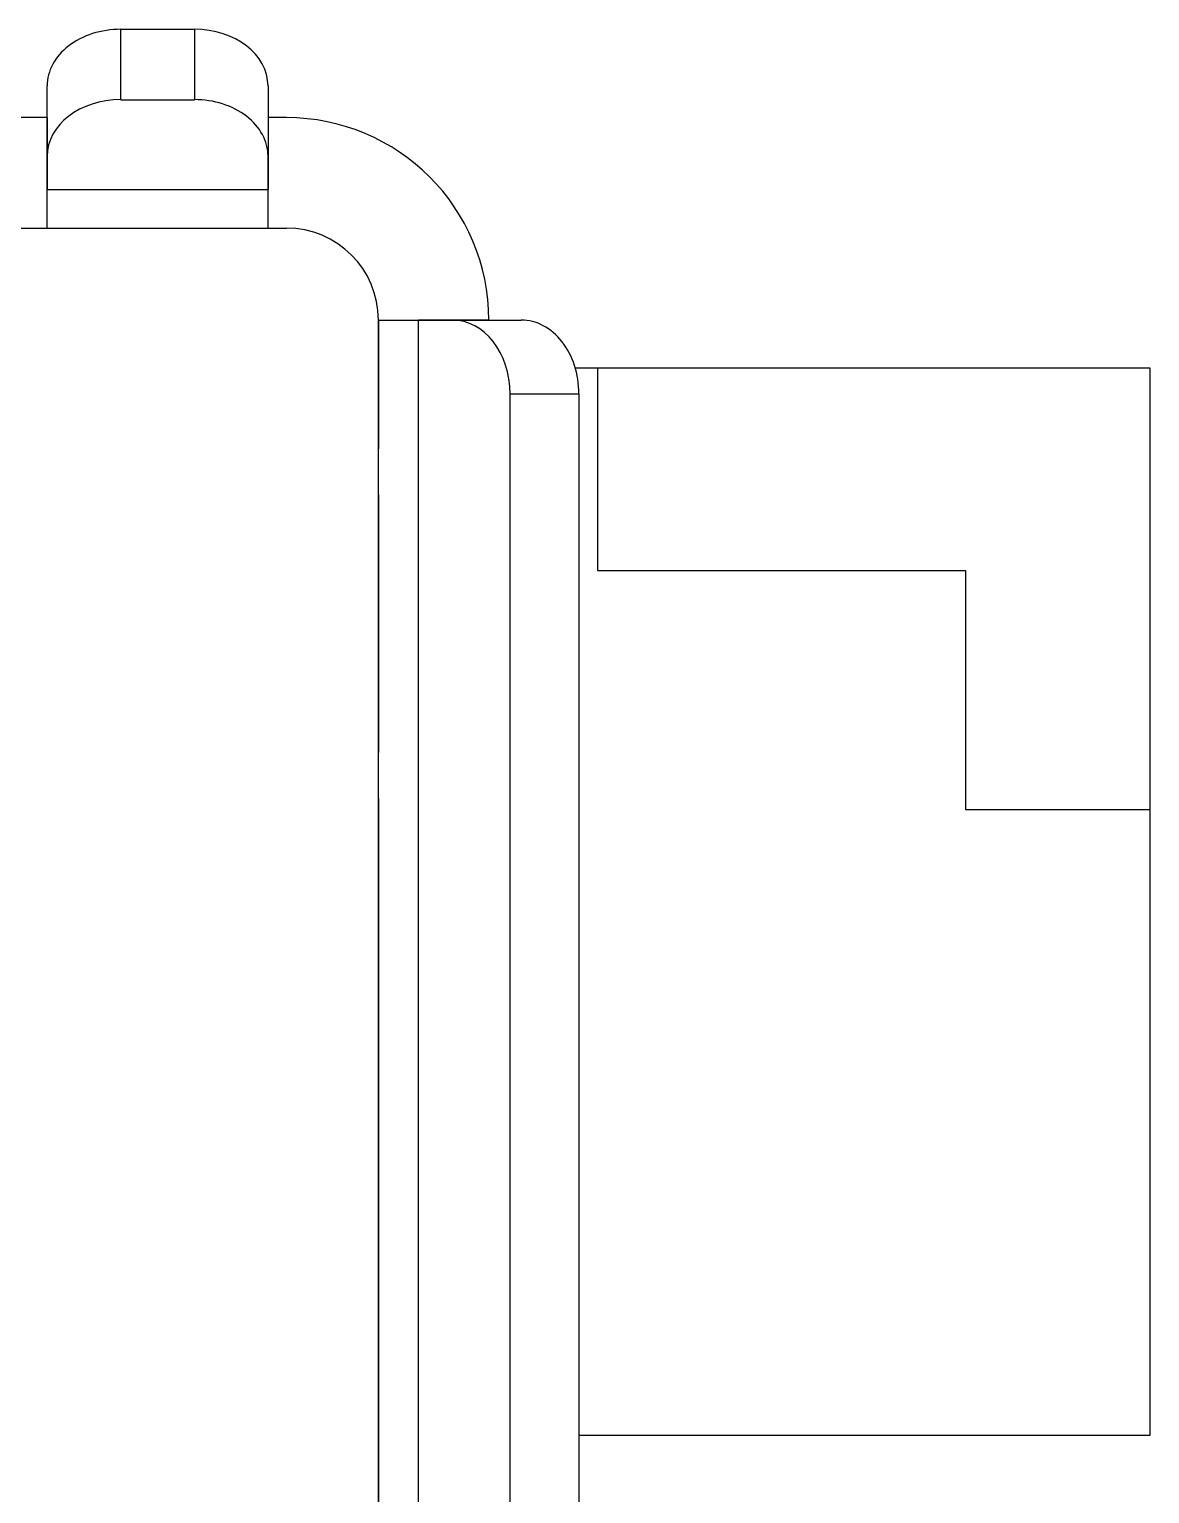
# Model space of a CAD drawing. Extents: x 68 to 194, y 85 to 140.
# Drawn here: x 186.348 to 189.392, y 105.362 to 109.34 of the extents above; entities that cross this region are included whole.
import ezdxf

# ---------------------------------------------------------------- set-up
doc = ezdxf.new("R2010")
doc.units = 0
doc.layers.add('View005', color=7, linetype='CONTINUOUS')

msp = doc.modelspace()

# ---------------------------------------------------------------- linework, layer by layer
at = {"layer": 'View005'}
for p, q in [((186.597, 109.34), (186.797, 109.34)), ((186.597, 109.34), (186.797, 109.34)), ((186.597, 109.148), (186.597, 109.34)), ((186.597, 109.148), (186.597, 109.34)), ((186.797, 109.34), (186.797, 109.148)), ((186.797, 109.34), (186.797, 109.148)), ((186.397, 108.995), (186.397, 109.186)), ((186.397, 108.995), (186.397, 109.186)), ((186.997, 109.186), (186.997, 108.995)), ((186.997, 109.186), (186.997, 108.995)), ((186.597, 109.148), (186.797, 109.148)), ((186.597, 109.148), (186.797, 109.148)), ((186.397, 109.1), (186.3, 109.1)), ((186.397, 109.1), (186.3, 109.1)), ((186.397, 109.1), (186.397, 108.905)), ((186.397, 109.1), (186.397, 108.905)), ((186.997, 109.1), (186.997, 108.905)), ((187.047, 109.1), (186.997, 109.1)), ((186.997, 109.1), (186.997, 108.905)), ((187.047, 109.1), (186.997, 109.1)), ((186.397, 108.905), (186.397, 108.995)), ((186.397, 108.905), (186.397, 108.995)), ((186.997, 108.905), (186.997, 108.995)), ((186.997, 108.905), (186.997, 108.995)), ((186.397, 108.905), (186.997, 108.905)), ((186.397, 108.905), (186.997, 108.905)), ((186.3, 108.8), (186.397, 108.8)), ((186.3, 108.8), (186.397, 108.8)), ((186.397, 108.8), (186.997, 108.8)), ((186.397, 108.8), (186.997, 108.8)), ((186.997, 108.8), (187.047, 108.8)), ((186.997, 108.8), (187.047, 108.8)), ((187.297, 108.55), (187.297, 108.325)), ((187.297, 102.15), (187.297, 108.55)), ((187.297, 108.55), (187.297, 108.325)), ((187.297, 102.15), (187.297, 108.55)), ((187.406, 108.55), (187.498, 108.55)), ((187.597, 108.55), (187.406, 108.55)), ((187.406, 108.55), (187.498, 108.55)), ((187.597, 108.55), (187.406, 108.55)), ((187.406, 102.15), (187.406, 108.55)), ((187.406, 102.15), (187.406, 108.55)), ((187.498, 108.55), (187.685, 108.55)), ((187.498, 108.55), (187.685, 108.55)), ((187.832, 108.42), (187.892, 108.42)), ((187.832, 108.42), (187.892, 108.42)), ((187.892, 108.42), (189.392, 108.42)), ((187.892, 108.42), (187.892, 107.87)), ((187.892, 108.42), (189.392, 108.42)), ((187.892, 108.42), (187.892, 107.87)), ((189.392, 108.42), (189.392, 107.22)), ((189.392, 108.42), (189.392, 107.22)), ((187.655, 102.35), (187.655, 108.35)), ((187.655, 102.35), (187.655, 108.35)), ((187.655, 108.35), (187.842, 108.35)), ((187.655, 108.35), (187.842, 108.35)), ((187.842, 102.35), (187.842, 108.35)), ((187.842, 102.35), (187.842, 108.35)), ((187.297, 108.075), (187.297, 108.2)), ((187.297, 108.075), (187.297, 108.2)), ((187.297, 107.375), (187.297, 108.075)), ((187.297, 108.075), (187.297, 107.375)), ((187.297, 107.375), (187.297, 108.075)), ((187.297, 108.075), (187.297, 107.375)), ((187.892, 107.87), (188.892, 107.87)), ((187.892, 107.87), (188.892, 107.87)), ((188.892, 107.87), (188.892, 107.22)), ((188.892, 107.87), (188.892, 107.22)), ((187.297, 107.25), (187.297, 107.375)), ((187.297, 107.25), (187.297, 107.375)), ((188.892, 107.22), (189.392, 107.22)), ((188.892, 107.22), (189.392, 107.22)), ((189.392, 107.22), (189.392, 105.52)), ((189.392, 107.22), (189.392, 105.52)), ((187.297, 107.125), (187.297, 103.575)), ((187.297, 107.125), (187.297, 103.575)), ((189.392, 105.52), (187.842, 105.52)), ((189.392, 105.52), (187.842, 105.52))]:
    msp.add_line(p, q, dxfattribs=at)
for radius in [0.55, 0.55, 0.25, 0.25]:
    msp.add_arc((187.047, 108.55), radius, 0, 90, dxfattribs=at)
for centre, major_axis, ratio, start_param, end_param in [((186.597, 109.186), (0.2, 0), 0.769614, -4.71239, -3.14159), ((186.597, 109.186), (0.2, 0), 0.769614, -4.71239, -3.14159), ((186.797, 109.186), (0.2, 0), 0.769614, 0, -4.71239), ((186.797, 109.186), (0.2, 0), 0.769614, 0, -4.71239), ((186.597, 108.995), (-0.2, 0), 0.769614, 4.71239, 0), ((186.597, 108.995), (-0.2, 0), 0.769614, 4.71239, 0), ((186.797, 108.995), (-0.2, 0), 0.769614, 3.14159, 4.71239), ((186.797, 108.995), (-0.2, 0), 0.769614, 3.14159, 4.71239), ((187.498, 108.35), (0, 0.2), 0.781629, 4.71239, 0), ((187.498, 108.35), (0, 0.2), 0.781629, 4.71239, 0), ((187.685, 108.35), (0, -0.2), 0.781629, -4.71239, -3.14159), ((187.685, 108.35), (0, -0.2), 0.781629, -4.71239, -3.14159)]:
    msp.add_ellipse(centre, major_axis=major_axis, ratio=ratio, start_param=start_param, end_param=end_param, dxfattribs=at)
for points, degree in [([(186.397, 108.8), (186.397, 108.803), (186.397, 108.905)], 2), ([(186.397, 108.8), (186.397, 108.803), (186.397, 108.905)], 2), ([(186.997, 108.8), (186.997, 108.803), (186.997, 108.905)], 2), ([(186.997, 108.8), (186.997, 108.803), (186.997, 108.905)], 2), ([(187.297, 108.55), (187.3, 108.55), (187.406, 108.55)], 2), ([(187.297, 108.55), (187.3, 108.55), (187.406, 108.55)], 2), ([(187.297, 108.325), (187.297, 108.326), (187.297, 108.267), (187.297, 108.2)], 3), ([(187.297, 108.325), (187.297, 108.326), (187.297, 108.267), (187.297, 108.2)], 3), ([(187.297, 107.25), (187.297, 107.183), (187.297, 107.124), (187.297, 107.125)], 3), ([(187.297, 107.25), (187.297, 107.183), (187.297, 107.124), (187.297, 107.125)], 3)]:
    msp.add_open_spline(points, degree=degree, dxfattribs=at)

doc.saveas('drawing.dxf')
